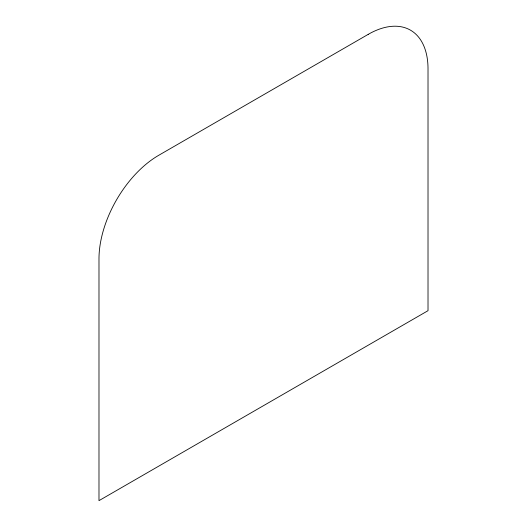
<?xml version="1.0" encoding="UTF-8"?>
<svg xmlns="http://www.w3.org/2000/svg" width="527" height="527" viewBox="0 0 527 527"><rect width="100%" height="100%" fill="white"/><g stroke="black" fill="none" stroke-linecap="round" stroke-linejoin="round"><path stroke-width="0.79" d="M368.195 34.367L158.805 155.254A84.603 48.846 -60 0 0 98.984 258.869L98.984 500.65L428.016 310.686L428.016 68.905A84.603 48.846 -60 0 0 368.195 34.367"/></g></svg>
